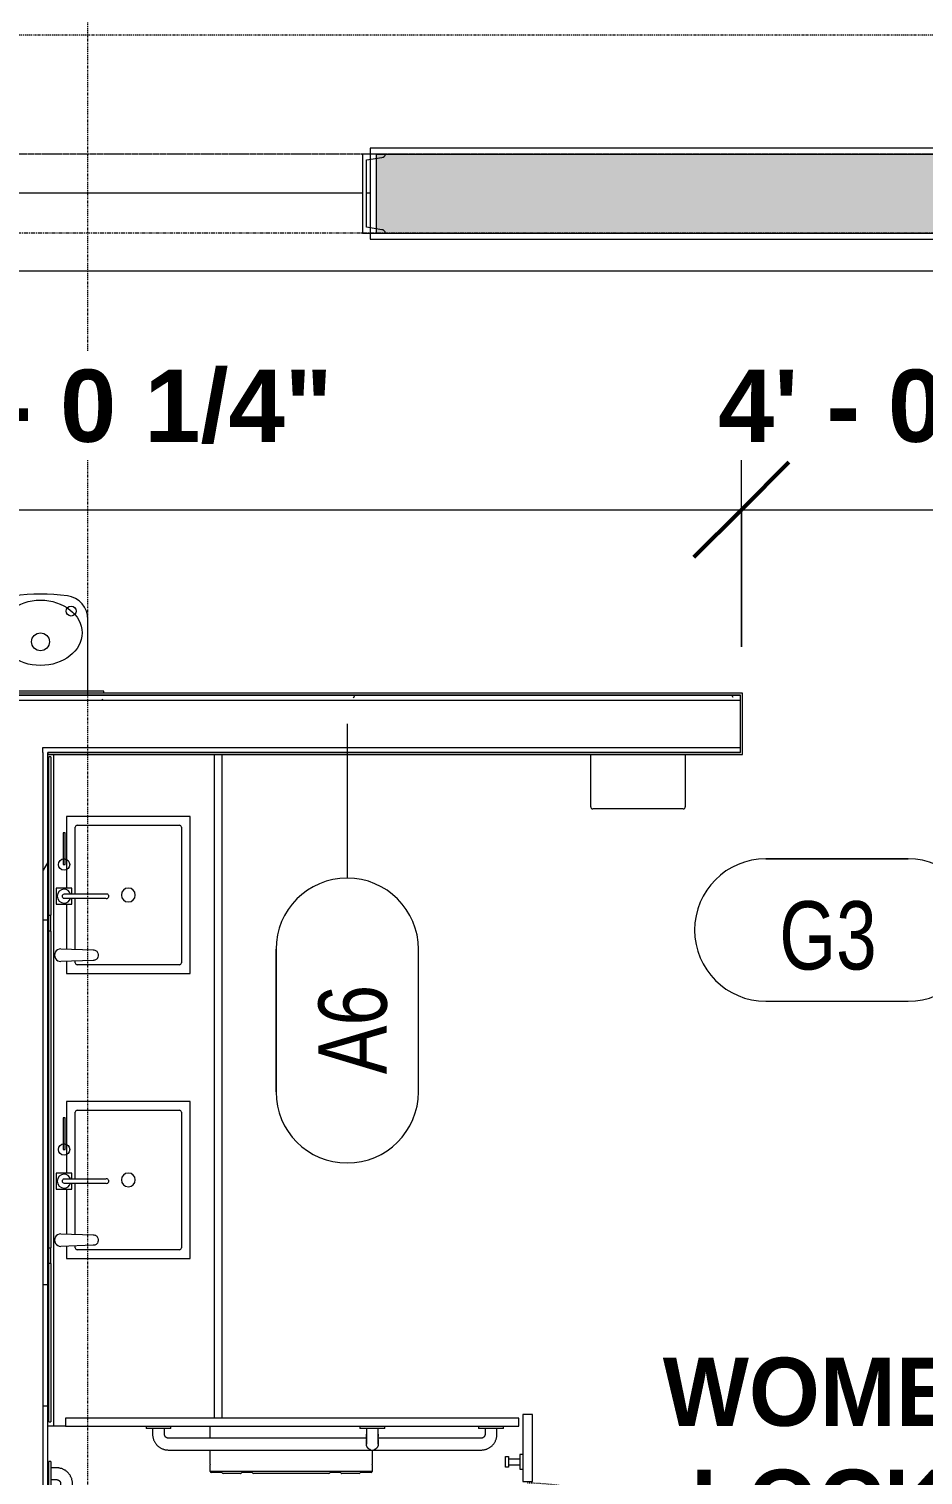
# Model space of a CAD drawing. Header units: inches. Extents: x 23906 to 26716, y -23130 to -20467.
# Drawn here: x 25519.6 to 25632.6, y -22526.5 to -22343.7 of the extents above; entities that cross this region are included whole.
import ezdxf

# ---------------------------------------------------------------- set-up
doc = ezdxf.new("R2010")
doc.units = ezdxf.units.IN
doc.header["$MEASUREMENT"] = 0
for name, pattern in [('Dash', [0.25, 0.125, -0.125]), ('Dash Dot 3_16_', [0.3125, 0.1875, -0.0625, 0, -0.0625]), ('Dash_2_', [0.25, 0.125, -0.125]), ('Grid Line 1_2_', [0.875, 0.5, -0.125, 0.125, -0.125])]:
    doc.linetypes.add(name, pattern=pattern)
for name, color, linetype, lineweight in [('A-ANNO-DIMS', 211, 'Continuous', 9), ('A-ANNO-DIMS-96', 211, 'Continuous', 9), ('A-ANNO-SYMB', 150, 'Continuous', 9), ('A-AREA', 32, 'Continuous', 140), ('A-AREA-IDEN', 2, 'Continuous', 9), ('A-GENM', 13, 'Continuous', 20), ('A-WALL', 113, 'Continuous', 20), ('A-WALL-IDEN', 211, 'Continuous', 9), ('A-WALL-PATT', 111, 'Continuous', 50), ('G-ANNO-SYMB', 111, 'Continuous', 9), ('I-WALL', 2, 'Continuous', 20), ('P-SANR-FIXT', 6, 'Continuous', 20), ('Q-CASE', 31, 'Continuous', 20), ('Q-SPCQ', 91, 'Continuous', 20), ('Q-SPCQ-HDLN', 91, 'Dash_2_', 9), ('S-COLS', 52, 'Continuous', 20), ('S-GRID', 1, 'Continuous', 9)]:
    doc.layers.add(name, color=color, linetype=linetype, lineweight=lineweight)
doc.styles.add('Arial_B', font='arialbd.ttf', dxfattribs={"height": 9.132806})
doc.styles.add('Century Gothic_1', font='GOTHIC.TTF', dxfattribs={"width": 0.8, "height": 8.622671})
doc.styles.add('Century Gothic_B', font='GOTHICB.TTF', dxfattribs={"height": 8.616719})
doc.dimstyles.new('OD_Dimension_3', dxfattribs={"dimscale": 12, "dimtxt": 9, "dimasz": 1, "dimexe": 0.75, "dimexo": 0.5, "dimgap": 0.5, "dimtad": 1, "dimdec": 3, "dimrnd": 0.125, "dimzin": 1, "dimdsep": 46, "dimlunit": 4, "dimtxsty": 'Arial_B', "dimblk1": 'OBLIQUE', "dimblk2": 'OBLIQUE', "dimsah": 1, "dimcen": 0.09, "dimdle": 0.75, "dimazin": 0, "dimtfac": 1, "dimtdec": 4, "dimtix": 1, "dimtmove": 0, "dimatfit": 3, "dimfxl": 1, "dimtvp": 1, "dimtfill": 1, "dimfrac": 2, "dimtolj": 1, "dimtzin": 0, "dimlwd": 13, "dimlwe": 13, "dimarcsym": 2})
pattern_1 = [(0, (0, 0), (30.72, 7.68), [1.267, -21.773, 1.267, -21.773, -122.88]), (0, (0, 0), (30.72, 7.68), [-46.08, 1.267, -44.813, 1.267, -21.773, -53.76]), (0, (0, 0), (30.72, 7.68), [-115.2, 1.267, -14.093, 1.267, -37.133]), (120, (11.52, 3.84), (-22.0110751, 22.7643004), [1.267, -21.773, 1.267, -21.773, -122.88]), (120, (11.52, 3.84), (-22.0110751, 22.7643004), [-46.08, 1.267, -44.813, 1.267, -21.773, -53.76]), (120, (11.52, 3.84), (-22.0110751, 22.7643004), [-115.2, 1.267, -14.093, 1.267, -37.133]), (240, (15.36, 19.2), (-8.7089249, -30.4443004), [1.267, -21.773, 1.267, -21.773, -122.88]), (240, (15.36, 19.2), (-8.7089249, -30.4443004), [-46.08, 1.267, -44.813, 1.267, -21.773, -53.76]), (240, (15.36, 19.2), (-8.7089249, -30.4443004), [-115.2, 1.267, -14.093, 1.267, -37.133])]

# ---------------------------------------------------------------- blocks, each defined once
blk = doc.blocks.new('Partition-Floor_Braced-Bradley_Corp-St_Stl-ADA-N_Stalls - ADA _optional_ _ n Standard Stalls-320692-Enlarged First Floor Plan _East_')
at = {"layer": 'Q-SPCQ', "color": 43, "lineweight": 13}
for p, q in [((68.5, -0.88), (67.5, -0.88)), ((67.5, -0.88), (67.5, -58.13)), ((68.5, -58.13), (68.5, -0.88)), ((105.5, -0.88), (104.5, -0.88)), ((104.5, -0.88), (104.5, -58.13)), ((105.5, -58.13), (105.5, -0.88)), ((142.5, -0.88), (141.5, -0.88)), ((141.5, -0.88), (141.5, -58.13)), ((142.5, -58.13), (142.5, -0.88)), ((179.5, -0.88), (178.5, -0.88)), ((178.5, -0.88), (178.5, -58.13)), ((179.5, -58.13), (179.5, -0.88)), ((67.5, -58.13), (68.5, -58.13)), ((104.5, -58.13), (105.5, -58.13)), ((141.5, -58.13), (142.5, -58.13)), ((178.5, -58.13), (179.5, -58.13)), ((11.5, -58.63), (8.5, -58.63)), ((8.5, -58.63), (8.5, -59.88)), ((8.5, -59.88), (11.5, -59.88)), ((11.5, -59.88), (11.5, -58.63)), ((12.69, -59.25), (11.69, -59.25)), ((11.69, -59.25), (11.69, -94.87)), ((12.69, -94.87), (12.69, -59.25)), ((71.5, -58.63), (47.5, -58.63)), ((47.5, -58.63), (47.5, -59.88)), ((47.5, -59.88), (71.5, -59.88)), ((71.5, -59.88), (71.5, -58.63)), ((72.69, -59.25), (71.69, -59.25)), ((71.69, -59.25), (71.69, -84.87)), ((72.69, -84.87), (72.69, -59.25)), ((97.5, -58.63), (97.5, -59.88)), ((108.5, -58.63), (97.5, -58.63)), ((97.5, -59.88), (108.5, -59.88)), ((108.5, -59.88), (108.5, -58.63)), ((109.69, -59.25), (108.69, -59.25)), ((108.69, -59.25), (108.69, -84.87)), ((109.69, -84.87), (109.69, -59.25)), ((134.5, -58.63), (134.5, -59.88)), ((145.5, -58.63), (134.5, -58.63)), ((134.5, -59.88), (145.5, -59.88)), ((145.5, -59.88), (145.5, -58.63)), ((146.69, -59.25), (145.69, -59.25)), ((145.69, -59.25), (145.69, -84.87)), ((146.69, -84.87), (146.69, -59.25)), ((180, -58.63), (171.5, -58.63)), ((171.5, -58.63), (171.5, -59.88)), ((171.5, -59.88), (180, -59.88)), ((180, -59.88), (180, -58.63)), ((71.69, -84.87), (72.69, -84.87)), ((108.69, -84.87), (109.69, -84.87)), ((145.69, -84.87), (146.69, -84.87)), ((11.69, -94.87), (12.69, -94.87))]:
    blk.add_line(p, q, dxfattribs=at)
at = {"layer": 'Q-SPCQ-HDLN', "color": 43, "linetype": 'Dash', "lineweight": 13}
for centre, radius, start in [((11.69, -59.25), 35.62, 271.7908), ((71.69, -59.25), 25.62, 272.2042), ((108.69, -59.25), 25.62, 272.2042), ((145.69, -59.25), 25.62, 272.2042)]:
    blk.add_arc(centre, radius, start, 360, dxfattribs=at)
blk = doc.blocks.new('817_Grab_Bars - 8170-001420-V23-Enlarged First Floor Plan _East_')
at = {"layer": 'Q-SPCQ', "color": 43, "lineweight": 13}
for p, q in [((25495.52, -22627.3), (25456.02, -22627.3)), ((25453.2, -22630.02), (25453.2, -22630.3)), ((25453.2, -22630.02), (25454.77, -22630.02)), ((25454.02, -22629.3), (25454.02, -22630.02)), ((25454.77, -22630.02), (25456.33, -22630.02)), ((25455.52, -22630.02), (25455.52, -22629.3)), ((25456.02, -22628.8), (25469.02, -22628.8)), ((25456.33, -22630.3), (25456.33, -22630.02)), ((25470.51, -22628.8), (25495.52, -22628.8)), ((25495.2, -22630.02), (25495.2, -22630.3)), ((25495.2, -22630.02), (25496.77, -22630.02)), ((25496.02, -22629.3), (25496.02, -22630.02)), ((25496.77, -22630.02), (25498.33, -22630.02)), ((25497.52, -22630.02), (25497.52, -22629.3)), ((25498.33, -22630.3), (25498.33, -22630.02))]:
    blk.add_line(p, q, dxfattribs=at)
at = {"layer": 'Q-SPCQ', "color": 43, "lineweight": 13, "flags": 128}
for points in [[(25456.02, -22627.3), (25455.94, -22627.3), (25455.86, -22627.31), (25455.78, -22627.32), (25455.7, -22627.33), (25455.62, -22627.34), (25455.54, -22627.36), (25455.46, -22627.38), (25455.39, -22627.4), (25455.31, -22627.43), (25455.24, -22627.46), (25455.16, -22627.49), (25455.09, -22627.53), (25455.02, -22627.57), (25454.95, -22627.61), (25454.89, -22627.65), (25454.82, -22627.7), (25454.76, -22627.75), (25454.7, -22627.8), (25454.64, -22627.85), (25454.58, -22627.91), (25454.53, -22627.97), (25454.47, -22628.03), (25454.42, -22628.09), (25454.38, -22628.16), (25454.33, -22628.22), (25454.29, -22628.29), (25454.25, -22628.36), (25454.22, -22628.43), (25454.18, -22628.5), (25454.15, -22628.58), (25454.12, -22628.65), (25454.1, -22628.73), (25454.08, -22628.81), (25454.06, -22628.88), (25454.04, -22628.96), (25454.03, -22629.04), (25454.02, -22629.12), (25454.02, -22629.2), (25454.02, -22629.28), (25454.02, -22629.3)], [(25497.52, -22629.3), (25497.51, -22629.22), (25497.51, -22629.14), (25497.5, -22629.06), (25497.49, -22628.98), (25497.48, -22628.91), (25497.46, -22628.83), (25497.44, -22628.75), (25497.41, -22628.67), (25497.39, -22628.6), (25497.36, -22628.52), (25497.32, -22628.45), (25497.29, -22628.38), (25497.25, -22628.31), (25497.21, -22628.24), (25497.17, -22628.17), (25497.12, -22628.11), (25497.07, -22628.05), (25497.02, -22627.98), (25496.96, -22627.92), (25496.91, -22627.87), (25496.85, -22627.81), (25496.79, -22627.76), (25496.73, -22627.71), (25496.66, -22627.66), (25496.6, -22627.62), (25496.53, -22627.58), (25496.46, -22627.54), (25496.39, -22627.5), (25496.31, -22627.47), (25496.24, -22627.44), (25496.16, -22627.41), (25496.09, -22627.39), (25496.01, -22627.37), (25495.93, -22627.35), (25495.86, -22627.33), (25495.78, -22627.32), (25495.7, -22627.31), (25495.62, -22627.31), (25495.54, -22627.3), (25495.52, -22627.3)], [(25455.52, -22629.3), (25455.52, -22629.28), (25455.52, -22629.26), (25455.52, -22629.24), (25455.52, -22629.22), (25455.53, -22629.2), (25455.53, -22629.18), (25455.53, -22629.16), (25455.54, -22629.15), (25455.55, -22629.13), (25455.55, -22629.11), (25455.56, -22629.09), (25455.57, -22629.07), (25455.58, -22629.05), (25455.59, -22629.04), (25455.6, -22629.02), (25455.61, -22629), (25455.63, -22628.99), (25455.64, -22628.97), (25455.65, -22628.96), (25455.67, -22628.94), (25455.68, -22628.93), (25455.7, -22628.92), (25455.71, -22628.91), (25455.73, -22628.89), (25455.75, -22628.88), (25455.76, -22628.87), (25455.78, -22628.86), (25455.8, -22628.85), (25455.82, -22628.84), (25455.83, -22628.84), (25455.85, -22628.83), (25455.87, -22628.82), (25455.89, -22628.82), (25455.91, -22628.81), (25455.93, -22628.81), (25455.95, -22628.81), (25455.97, -22628.8), (25455.99, -22628.8), (25456.01, -22628.8), (25456.02, -22628.8)], [(25495.52, -22628.8), (25495.54, -22628.8), (25495.56, -22628.8), (25495.58, -22628.81), (25495.59, -22628.81), (25495.61, -22628.81), (25495.63, -22628.82), (25495.65, -22628.82), (25495.67, -22628.83), (25495.69, -22628.83), (25495.71, -22628.84), (25495.73, -22628.85), (25495.75, -22628.86), (25495.76, -22628.87), (25495.78, -22628.88), (25495.8, -22628.89), (25495.81, -22628.9), (25495.83, -22628.91), (25495.84, -22628.93), (25495.86, -22628.94), (25495.87, -22628.95), (25495.89, -22628.97), (25495.9, -22628.98), (25495.91, -22629), (25495.92, -22629.02), (25495.94, -22629.03), (25495.95, -22629.05), (25495.96, -22629.07), (25495.97, -22629.08), (25495.97, -22629.1), (25495.98, -22629.12), (25495.99, -22629.14), (25495.99, -22629.16), (25496, -22629.18), (25496, -22629.2), (25496.01, -22629.22), (25496.01, -22629.24), (25496.01, -22629.26), (25496.01, -22629.28), (25496.02, -22629.3), (25496.02, -22629.3)]]:
    blk.add_lwpolyline(points, dxfattribs=at)
blk = doc.blocks.new('Dispenser-Toilet_Tissue-Frost_Products_LTD_-Jumbo-169 - Steel-Brushed-Stainless_Steel-V33-Enlarged First Floor Plan _East_')
at = {"layer": 'Q-SPCQ', "color": 43, "lineweight": 13}
for p, q in [((25542.52, -22521.8), (25542.52, -22520.3)), ((25542.52, -22525.14), (25542.52, -22523.3)), ((25563.01, -22523.3), (25563.01, -22525.14)), ((25542.52, -22526), (25542.52, -22525.23)), ((25542.52, -22525.23), (25542.58, -22525.23)), ((25563.01, -22526), (25542.52, -22526)), ((25542.58, -22525.23), (25542.58, -22525.2)), ((25562.96, -22525.2), (25562.96, -22525.23)), ((25562.96, -22525.23), (25563.01, -22525.23)), ((25563.01, -22525.23), (25563.01, -22526)), ((25544.03, -22526.16), (25542.68, -22526.16)), ((25546.36, -22526.26), (25544.19, -22526.26)), ((25547.83, -22526.16), (25546.52, -22526.16)), ((25557.52, -22526.26), (25548.01, -22526.26)), ((25559.01, -22526.16), (25557.7, -22526.16)), ((25561.34, -22526.26), (25559.17, -22526.26)), ((25562.86, -22526.16), (25561.5, -22526.16))]:
    blk.add_line(p, q, dxfattribs=at)
for centre, radius, start, end in [((25542.58, -22525.14), 0.06, 180, 270), ((25542.68, -22526), 0.16, 180, 270), ((25562.85, -22526), 0.16, 270.9981, 0), ((25562.95, -22525.14), 0.0601, 272.6815, 0), ((25544.19, -22526.08), 0.18, 206.3878, 270), ((25546.36, -22526.08), 0.18, 270, 333.6122), ((25546.35, -22526.11), 0.151, 272.679, 306.5225), ((25546.34, -22526.11), 0.151, 283.5041, 306.5225), ((25548.01, -22526.04), 0.22, 213.0557, 270), ((25557.52, -22526.04), 0.22, 270, 326.9443), ((25559.17, -22526.08), 0.18, 206.3878, 270), ((25559.18, -22526.11), 0.151, 233.4775, 267.321), ((25559.19, -22526.11), 0.151, 233.4775, 256.4959), ((25561.34, -22526.08), 0.18, 270, 333.6122)]:
    blk.add_arc(centre, radius, start, end, dxfattribs=at)
blk = doc.blocks.new('Drinking_Fountain-Haws_Corporation-Wall_Mounted_1119 - 1119-355850-Enlarged First Floor Plan _East_')
at = {"layer": 'P-SANR-FIXT', "color": 43, "lineweight": 13}
for p, q in [((13.07, 20.75), (13.07, 5.95)), ((25.07, 5.95), (25.07, 20.75)), ((29.07, 15), (29.07, 5.95)), ((41.07, 5.95), (41.07, 15)), ((43.07, 5.95), (11.07, 5.95)), ((11.07, 5.95), (11.07, 5.7)), ((43.07, 5.7), (43.07, 5.95))]:
    blk.add_line(p, q, dxfattribs=at)
for centre, radius in [((22.94, 21.8), 0.625), ((19.07, 17.94), 1.13), ((38.94, 16.07), 0.625), ((35.07, 12.19), 1.13)]:
    blk.add_circle(centre, radius, dxfattribs=at)
for centre, radius, start, end in [((19.07, -1.8), 25.75, 82.4224, 97.5776), ((16.07, 20.75), 3, 97.5776, 180), ((22.07, 20.75), 3, 360, 82.4224), ((32.07, 15), 3, 97.5776, 180), ((35.07, -7.55), 25.75, 82.4224, 97.5776), ((38.07, 15), 3, 360, 82.4224)]:
    blk.add_arc(centre, radius, start, end, dxfattribs=at)
for centre, ratio in [((19.07, 19.07), 0.786373), ((35.07, 13.32), 0.786365)]:
    blk.add_ellipse(centre, major_axis=(-5.25, 0), ratio=ratio, dxfattribs=at)
blk = doc.blocks.new('817_Grab_Bars - 8170-001240-V36-Enlarged First Floor Plan _East_')
at = {"layer": 'Q-SPCQ', "color": 43, "lineweight": 13}
for p, q in [((25522.42, -22561.74), (25522.14, -22561.74)), ((25522.14, -22563.3), (25522.14, -22561.74)), ((25522.42, -22561.74), (25522.42, -22563.3)), ((25523.14, -22562.55), (25522.42, -22562.55)), ((25522.14, -22564.87), (25522.14, -22563.3)), ((25522.42, -22563.3), (25522.42, -22564.87)), ((25522.42, -22564.05), (25523.14, -22564.05)), ((25522.14, -22564.87), (25522.42, -22564.87)), ((25523.64, -22564.55), (25523.64, -22586.05)), ((25525.14, -22586.05), (25525.14, -22564.55)), ((25522.42, -22585.74), (25522.14, -22585.74)), ((25522.14, -22587.3), (25522.14, -22585.74)), ((25522.42, -22585.74), (25522.42, -22587.3)), ((25522.14, -22588.87), (25522.14, -22587.3)), ((25523.14, -22586.55), (25522.42, -22586.55)), ((25522.42, -22587.3), (25522.42, -22588.87)), ((25522.42, -22588.05), (25523.14, -22588.05)), ((25522.14, -22588.87), (25522.42, -22588.87))]:
    blk.add_line(p, q, dxfattribs=at)
at = {"layer": 'Q-SPCQ', "color": 43, "lineweight": 13, "flags": 128}
for points in [[(25525.14, -22564.55), (25525.14, -22564.47), (25525.13, -22564.39), (25525.13, -22564.31), (25525.11, -22564.23), (25525.1, -22564.16), (25525.08, -22564.08), (25525.06, -22564), (25525.04, -22563.92), (25525.01, -22563.85), (25524.98, -22563.77), (25524.95, -22563.7), (25524.91, -22563.63), (25524.88, -22563.56), (25524.83, -22563.49), (25524.79, -22563.42), (25524.74, -22563.36), (25524.7, -22563.3), (25524.64, -22563.23), (25524.59, -22563.17), (25524.53, -22563.12), (25524.48, -22563.06), (25524.41, -22563.01), (25524.35, -22562.96), (25524.29, -22562.91), (25524.22, -22562.87), (25524.15, -22562.83), (25524.08, -22562.79), (25524.01, -22562.75), (25523.94, -22562.72), (25523.86, -22562.69), (25523.79, -22562.66), (25523.71, -22562.64), (25523.64, -22562.62), (25523.56, -22562.6), (25523.48, -22562.58), (25523.4, -22562.57), (25523.32, -22562.56), (25523.24, -22562.56), (25523.16, -22562.55), (25523.14, -22562.55)], [(25523.14, -22564.05), (25523.16, -22564.05), (25523.18, -22564.05), (25523.2, -22564.06), (25523.22, -22564.06), (25523.24, -22564.06), (25523.26, -22564.07), (25523.28, -22564.07), (25523.3, -22564.08), (25523.32, -22564.08), (25523.33, -22564.09), (25523.35, -22564.1), (25523.37, -22564.11), (25523.39, -22564.12), (25523.41, -22564.13), (25523.42, -22564.14), (25523.44, -22564.15), (25523.45, -22564.16), (25523.47, -22564.18), (25523.48, -22564.19), (25523.5, -22564.2), (25523.51, -22564.22), (25523.53, -22564.23), (25523.54, -22564.25), (25523.55, -22564.27), (25523.56, -22564.28), (25523.57, -22564.3), (25523.58, -22564.32), (25523.59, -22564.33), (25523.6, -22564.35), (25523.61, -22564.37), (25523.61, -22564.39), (25523.62, -22564.41), (25523.62, -22564.43), (25523.63, -22564.45), (25523.63, -22564.47), (25523.64, -22564.49), (25523.64, -22564.51), (25523.64, -22564.53), (25523.64, -22564.55), (25523.64, -22564.55)], [(25523.14, -22588.05), (25523.22, -22588.05), (25523.3, -22588.05), (25523.38, -22588.04), (25523.46, -22588.03), (25523.54, -22588.01), (25523.62, -22588), (25523.69, -22587.97), (25523.77, -22587.95), (25523.84, -22587.92), (25523.92, -22587.89), (25523.99, -22587.86), (25524.06, -22587.83), (25524.13, -22587.79), (25524.2, -22587.75), (25524.27, -22587.7), (25524.33, -22587.66), (25524.4, -22587.61), (25524.46, -22587.56), (25524.52, -22587.5), (25524.57, -22587.45), (25524.63, -22587.39), (25524.68, -22587.33), (25524.73, -22587.26), (25524.78, -22587.2), (25524.82, -22587.13), (25524.87, -22587.07), (25524.9, -22587), (25524.94, -22586.92), (25524.97, -22586.85), (25525, -22586.78), (25525.03, -22586.7), (25525.06, -22586.63), (25525.08, -22586.55), (25525.1, -22586.47), (25525.11, -22586.39), (25525.12, -22586.31), (25525.13, -22586.23), (25525.14, -22586.15), (25525.14, -22586.07), (25525.14, -22586.05)], [(25523.64, -22586.05), (25523.64, -22586.07), (25523.64, -22586.09), (25523.64, -22586.11), (25523.63, -22586.13), (25523.63, -22586.15), (25523.63, -22586.17), (25523.62, -22586.19), (25523.61, -22586.21), (25523.61, -22586.23), (25523.6, -22586.25), (25523.59, -22586.27), (25523.58, -22586.28), (25523.57, -22586.3), (25523.56, -22586.32), (25523.55, -22586.34), (25523.54, -22586.35), (25523.53, -22586.37), (25523.52, -22586.38), (25523.5, -22586.4), (25523.49, -22586.41), (25523.47, -22586.43), (25523.46, -22586.44), (25523.44, -22586.45), (25523.43, -22586.46), (25523.41, -22586.47), (25523.39, -22586.48), (25523.38, -22586.49), (25523.36, -22586.5), (25523.34, -22586.51), (25523.32, -22586.52), (25523.3, -22586.53), (25523.28, -22586.53), (25523.26, -22586.54), (25523.24, -22586.54), (25523.23, -22586.55), (25523.21, -22586.55), (25523.19, -22586.55), (25523.17, -22586.55), (25523.15, -22586.55), (25523.14, -22586.55)]]:
    blk.add_lwpolyline(points, dxfattribs=at)
blk = doc.blocks.new('817_Grab_Bars - 8170-001180-V37-Enlarged First Floor Plan _East_')
at = {"layer": 'Q-SPCQ', "color": 43, "lineweight": 13}
for p, q in [((25468.2, -22631.3), (25468.2, -22631.58)), ((25471.33, -22631.58), (25468.2, -22631.58)), ((25469.02, -22631.58), (25469.02, -22632.3)), ((25470.52, -22632.3), (25470.52, -22631.58)), ((25471.33, -22631.58), (25471.33, -22631.3))]:
    blk.add_line(p, q, dxfattribs=at)
at = {"layer": 'Q-SPCQ', "color": 43, "lineweight": 13, "flags": 128}
for points in [[(25469.02, -22632.3), (25469.02, -22632.35), (25469.02, -22632.4), (25469.02, -22632.45), (25469.02, -22632.5), (25469.02, -22632.55), (25469.02, -22632.6), (25469.02, -22632.65), (25469.02, -22632.7), (25469.02, -22632.74), (25469.02, -22632.79), (25469.02, -22632.84), (25469.02, -22632.88), (25469.02, -22632.92), (25469.02, -22632.97), (25469.02, -22633.01), (25469.02, -22633.05), (25469.02, -22633.09), (25469.02, -22633.13), (25469.02, -22633.16), (25469.02, -22633.2), (25469.02, -22633.23), (25469.02, -22633.27), (25469.02, -22633.3), (25469.02, -22633.33), (25469.02, -22633.35), (25469.02, -22633.38), (25469.02, -22633.41), (25469.02, -22633.43), (25469.02, -22633.45), (25469.02, -22633.47), (25469.02, -22633.49), (25469.02, -22633.5), (25469.02, -22633.51), (25469.02, -22633.53), (25469.02, -22633.53), (25469.02, -22633.54), (25469.02, -22633.55), (25469.02, -22633.55), (25469.02, -22633.55)], [(25469.02, -22632.89), (25469.02, -22632.85), (25469.02, -22632.8), (25469.02, -22632.76), (25469.02, -22632.71), (25469.02, -22632.66), (25469.02, -22632.61), (25469.02, -22632.56), (25469.02, -22632.52), (25469.02, -22632.47), (25469.02, -22632.42), (25469.02, -22632.37), (25469.02, -22632.32)], [(25469.02, -22633.55), (25469.02, -22633.55), (25469.02, -22633.55), (25469.02, -22633.54), (25469.02, -22633.54), (25469.02, -22633.53), (25469.02, -22633.52), (25469.02, -22633.5), (25469.02, -22633.49), (25469.02, -22633.47), (25469.02, -22633.45), (25469.02, -22633.43), (25469.02, -22633.41), (25469.02, -22633.39), (25469.02, -22633.36), (25469.02, -22633.33), (25469.02, -22633.31), (25469.02, -22633.27), (25469.02, -22633.24), (25469.02, -22633.21), (25469.02, -22633.17), (25469.02, -22633.14), (25469.02, -22633.1), (25469.02, -22633.06), (25469.02, -22633.02), (25469.02, -22632.98)], [(25469.53, -22634.26), (25469.5, -22634.25), (25469.47, -22634.24), (25469.45, -22634.23), (25469.42, -22634.22), (25469.39, -22634.2), (25469.37, -22634.19), (25469.34, -22634.17), (25469.32, -22634.15), (25469.29, -22634.14), (25469.27, -22634.12), (25469.25, -22634.1), (25469.23, -22634.08), (25469.21, -22634.05), (25469.19, -22634.03), (25469.17, -22634.01), (25469.15, -22633.98), (25469.13, -22633.96), (25469.12, -22633.93), (25469.1, -22633.91), (25469.09, -22633.88), (25469.08, -22633.85), (25469.07, -22633.82), (25469.06, -22633.8), (25469.05, -22633.77), (25469.04, -22633.74), (25469.03, -22633.71), (25469.03, -22633.68), (25469.02, -22633.65), (25469.02, -22633.62), (25469.02, -22633.59), (25469.02, -22633.56), (25469.02, -22633.55)], [(25470.52, -22633.55), (25470.51, -22633.58), (25470.51, -22633.61), (25470.51, -22633.64), (25470.51, -22633.67), (25470.5, -22633.7), (25470.49, -22633.73), (25470.49, -22633.76), (25470.48, -22633.79), (25470.47, -22633.82), (25470.46, -22633.84), (25470.44, -22633.87), (25470.43, -22633.9), (25470.42, -22633.93), (25470.4, -22633.95), (25470.38, -22633.98), (25470.37, -22634), (25470.35, -22634.02), (25470.33, -22634.05), (25470.31, -22634.07), (25470.29, -22634.09), (25470.27, -22634.11), (25470.24, -22634.13), (25470.22, -22634.15), (25470.2, -22634.17), (25470.17, -22634.18), (25470.14, -22634.2), (25470.12, -22634.21), (25470.09, -22634.23), (25470.06, -22634.24), (25470.04, -22634.25), (25470.01, -22634.26), (25469.98, -22634.27), (25469.95, -22634.28)], [(25470.52, -22633.55), (25470.52, -22633.55), (25470.52, -22633.55), (25470.52, -22633.54), (25470.52, -22633.54), (25470.52, -22633.53), (25470.52, -22633.52), (25470.52, -22633.5), (25470.52, -22633.49), (25470.52, -22633.47), (25470.52, -22633.45), (25470.52, -22633.43), (25470.52, -22633.41), (25470.52, -22633.39), (25470.52, -22633.36), (25470.52, -22633.33), (25470.52, -22633.31), (25470.52, -22633.27), (25470.52, -22633.24), (25470.52, -22633.21), (25470.52, -22633.17), (25470.52, -22633.14), (25470.52, -22633.1), (25470.52, -22633.06), (25470.52, -22633.02), (25470.52, -22632.98), (25470.52, -22632.94), (25470.52, -22632.89), (25470.52, -22632.85), (25470.52, -22632.8), (25470.52, -22632.76), (25470.52, -22632.71), (25470.52, -22632.66), (25470.52, -22632.61), (25470.52, -22632.56), (25470.52, -22632.52), (25470.52, -22632.47), (25470.52, -22632.42), (25470.52, -22632.37), (25470.52, -22632.32), (25470.52, -22632.3)], [(25470.52, -22632.3), (25470.52, -22632.35), (25470.52, -22632.4), (25470.52, -22632.45), (25470.52, -22632.5), (25470.52, -22632.55), (25470.52, -22632.6)], [(25470.52, -22632.97), (25470.52, -22633.01), (25470.52, -22633.05), (25470.52, -22633.09), (25470.52, -22633.13), (25470.52, -22633.16), (25470.52, -22633.2), (25470.52, -22633.23), (25470.52, -22633.27), (25470.52, -22633.3), (25470.52, -22633.33), (25470.52, -22633.35), (25470.52, -22633.38), (25470.52, -22633.41), (25470.52, -22633.43), (25470.52, -22633.45), (25470.52, -22633.47), (25470.52, -22633.49), (25470.52, -22633.5), (25470.52, -22633.51), (25470.52, -22633.53), (25470.52, -22633.53), (25470.52, -22633.54), (25470.52, -22633.55), (25470.52, -22633.55), (25470.52, -22633.55)]]:
    blk.add_lwpolyline(points, dxfattribs=at)
blk = doc.blocks.new('Robe_hook_5552 - Coat_hook_5552-V40-Enlarged First Floor Plan _East_')
at = {"layer": 'A-GENM', "color": 43, "lineweight": 13}
for p, q in [((-0.94, 0), (-0.94, -0.35)), ((-0.94, -0.35), (0.94, -0.35)), ((-0.69, -2.16), (-0.69, -1.81)), ((-0.69, -1.81), (0.69, -1.81)), ((-0.37, -1.81), (-0.37, -0.35)), ((0.38, -1.81), (0.38, -0.35)), ((0.69, -1.81), (0.69, -2.16)), ((0.94, -0.35), (0.94, 0)), ((0.69, -2.16), (-0.69, -2.16))]:
    blk.add_line(p, q, dxfattribs=at)
blk = doc.blocks.new('Bradley-Washroom_Accessories-Mirrors-747_Standard - 84_ x 36_ _ BradEX-219120-Enlarged First Floor Plan _East_')
at = {"layer": 'Q-SPCQ', "color": 43, "lineweight": 13}
for p, q in [((25522.14, -22455.74), (25522.14, -22435.74)), ((25522.39, -22435.74), (25522.14, -22435.74)), ((25522.39, -22435.74), (25522.39, -22455.74)), ((25522.14, -22455.74), (25522.42, -22455.74)), ((25522.14, -22457.74), (25522.14, -22455.74)), ((25522.42, -22457.74), (25522.42, -22455.74)), ((25522.42, -22457.74), (25522.14, -22457.74)), ((25522.14, -22497.74), (25522.14, -22457.74)), ((25522.39, -22457.74), (25522.39, -22497.74)), ((25522.14, -22497.74), (25522.42, -22497.74)), ((25522.14, -22499.74), (25522.14, -22497.74)), ((25522.42, -22499.74), (25522.42, -22497.74)), ((25522.42, -22499.74), (25522.14, -22499.74)), ((25522.14, -22519.74), (25522.14, -22499.74)), ((25522.39, -22499.74), (25522.39, -22519.74)), ((25522.14, -22519.74), (25522.39, -22519.74))]:
    blk.add_line(p, q, dxfattribs=at)
blk = doc.blocks.new('Counter Top - 24_ Depth-194481-Enlarged First Floor Plan _East_')
at = {"layer": 'Q-CASE', "color": 43, "lineweight": 13}
for p, q in [((-47.01, 22), (36.86, 22)), ((37.86, 2.25), (37.86, 0)), ((37.86, 0.75), (-47.01, 0.75))]:
    blk.add_line(p, q, dxfattribs=at)
blk = doc.blocks.new('Soap_Dispenser-TOTO-TES1ADC-05 - Polished Chrome-194390-Enlarged First Floor Plan _East_')
at = {"layer": 'A-GENM', "color": 43, "lineweight": 13}
for p, q in [((-0.79, 0), (-0.66, 4.1)), ((0.66, 4.1), (0.79, 0.03))]:
    blk.add_line(p, q, dxfattribs=at)
blk.add_arc((0, 0), 0.791, 180.001, 1.8521, dxfattribs=at)
blk.add_open_spline([(-0.66, 4.1), (-0.66, 4.16), (-0.65, 4.29), (-0.56, 4.47), (-0.42, 4.61), (-0.21, 4.73), (0.08, 4.76), (0.35, 4.67), (0.51, 4.53), (0.6, 4.4), (0.65, 4.25), (0.66, 4.15), (0.66, 4.1)], degree=3, knots=[-1, -1, -1, -1, -0.903846, -0.807692, -0.711538, -0.615385, -0.461538, -0.307692, -0.230769, -0.153846, -0.076923, 0, 0, 0, 0], dxfattribs=at)
blk = doc.blocks.new('Faucet-Lavatory-Zurn-Z6920XL - Z6920-XL-ADM2-H4-162583-Enlarged First Floor Plan _East_')
at = {"layer": 'P-SANR-FIXT', "lineweight": 9}
for p, q in [((1, 1), (-1, 1)), ((-1, 1), (-1, -1)), ((-0.25, 0), (-0.25, -5.25)), ((0.25, -5.25), (0.25, 0)), ((1, -1), (1, 1)), ((8, 0.12), (4, 0.12)), ((4, 0.12), (4, -0.12)), ((8, -0.12), (8, 0.12)), ((-1, -1), (-0.25, -1)), ((0.25, -1), (1, -1)), ((4, -0.12), (8, -0.12))]:
    blk.add_line(p, q, dxfattribs=at)
blk.add_circle((4, 0), 0.719, dxfattribs=at)
for centre, radius, start, end in [((0, 0), 0.875, 0, 180), ((0, 0), 0.875, 180, 251.8173), ((0, 0), 0.25, 360, 180), ((0, 0), 0.875, 288.1827, 0), ((0, -5.37), 0.281, 152.734, 27.266)]:
    blk.add_arc(centre, radius, start, end, dxfattribs=at)
blk = doc.blocks.new('KNEE PROTECTOR6 - KNEE PROTECTOR-203797-Enlarged First Floor Plan _East_')
at = {"layer": 'Q-CASE', "color": 43, "lineweight": 13}
for p, q in [((-28132.66, -9330.82), (-28216.53, -9330.82)), ((-28132.66, -9331.82), (-28216.53, -9331.82))]:
    blk.add_line(p, q, dxfattribs=at)
blk = doc.blocks.new('Sink-Under_Counter-Kohler-2882 - White-194391-Enlarged First Floor Plan _East_')
at = {"layer": 'P-SANR-FIXT', "color": 43, "lineweight": 13}
for p, q in [((9.91, 7.81), (-9.91, 7.81)), ((-9.91, 7.81), (-9.91, -7.81)), ((9.91, -7.81), (9.91, 7.81)), ((-8.81, -6.46), (-8.81, 6.46)), ((-8.56, 6.71), (8.56, 6.71)), ((8.81, 6.46), (8.81, -6.46)), ((-0.1, -6.71), (-8.56, -6.71)), ((6.87, -6.71), (0.4, -6.71)), ((8.56, -6.71), (8.33, -6.71)), ((-9.91, -7.81), (-0.85, -7.81)), ((1.15, -7.81), (6.83, -7.81)), ((8.37, -7.81), (9.91, -7.81))]:
    blk.add_line(p, q, dxfattribs=at)
for centre, radius, start, end in [((-8.56, 6.46), 0.25, 90, 180), ((8.56, 6.46), 0.25, 0, 90), ((0, 0), 0.875, 0, 180), ((0, 0), 0.875, 180, 0), ((-8.56, -6.46), 0.25, 180, 270), ((8.56, -6.46), 0.25, 270, 0)]:
    blk.add_arc(centre, radius, start, end, dxfattribs=at)
blk = doc.blocks.new('Hand_Dryer-Excel_Dryer-XLERATOR_Unit - Not a Type - Load Type Catalog-357530-Enlarged First Floor Plan _East_')
at = {"layer": 'Q-SPCQ', "color": 43, "lineweight": 13}
for p, q in [((25590.61, -22442.03), (25590.61, -22435.43)), ((25602.55, -22435.43), (25602.55, -22442.03)), ((25602.3, -22442.3), (25590.86, -22442.3))]:
    blk.add_line(p, q, dxfattribs=at)
for centre, start, end in [((25590.86, -22442.05), 175.9748, 270), ((25602.3, -22442.05), 270, 4.0252)]:
    blk.add_arc(centre, 0.251, start, end, dxfattribs=at)
blk = doc.blocks.new('Locker Rooms and Restrooms_rvt-1-Enlarged First Floor Plan _East_')
at = {"layer": 'A-WALL-PATT', "lineweight": 9}
h = blk.add_hatch(dxfattribs=at)
h.set_pattern_fill('FP_8', color=8, style=0, pattern_type=2)
h.set_pattern_definition(pattern_1)
h.paths.add_polyline_path([(25555.1, -22428.55), (25609.52, -22428.55), (25609.52, -22427.93), (25441.52, -22427.93), (25441.52, -22428.55), (25521.4, -22428.55)], flags=0)
h = blk.add_hatch(dxfattribs=at)
h.set_pattern_fill('FP_8', color=8, style=0, pattern_type=2)
h.set_pattern_definition(pattern_1)
h.paths.add_polyline_path([(25521.39, -22435.18), (25609.52, -22435.18), (25609.52, -22434.55), (25521.39, -22434.55)], flags=0)
h.paths.add_polyline_path([(25487.7, -22435.18), (25509.39, -22435.18), (25509.39, -22434.55), (25441.52, -22434.55), (25441.52, -22435.18)], flags=0)
h.paths.add_polyline_path([(25512.89, -22435.18), (25517.89, -22435.18), (25517.89, -22434.55), (25512.89, -22434.55)], flags=0)
h = blk.add_hatch(dxfattribs=at)
h.set_pattern_fill('FP_8', color=8, style=0, pattern_type=2)
h.set_pattern_definition(pattern_1)
h.paths.add_polyline_path([(25522.02, -22691.3), (25522.02, -22435.18), (25521.39, -22435.18), (25521.4, -22691.3)], flags=0)
at = {"layer": 'A-WALL', "color": 7}
for p, q in [((25441.52, -22428.55), (25609.52, -22428.55)), ((25609.52, -22428.55), (25609.52, -22427.93)), ((25609.52, -22434.55), (25609.52, -22428.55)), ((25521.39, -22435.18), (25521.39, -22434.55)), ((25521.39, -22434.55), (25609.52, -22434.55)), ((25609.52, -22435.18), (25609.52, -22434.55)), ((25521.39, -22435.18), (25521.39, -22691.3))]:
    blk.add_line(p, q, dxfattribs=at)
at = {"layer": 'I-WALL', "color": 7}
for p, q in [((25609.77, -22427.68), (25441.52, -22427.68)), ((25609.52, -22427.93), (25441.52, -22427.93)), ((25441.52, -22427.93), (25609.52, -22427.93)), ((25609.77, -22427.93), (25609.77, -22427.68)), ((25609.77, -22435.43), (25609.77, -22427.93)), ((25522.02, -22691.3), (25522.02, -22435.18)), ((25522.02, -22435.18), (25609.52, -22435.18)), ((25609.52, -22435.18), (25522.02, -22435.18)), ((25522.02, -22435.18), (25522.02, -22435.43)), ((25522.02, -22435.43), (25609.52, -22435.43)), ((25609.52, -22435.43), (25609.77, -22435.43))]:
    blk.add_line(p, q, dxfattribs=at)
at = {"color": 43, "lineweight": 13}
for name, p in [('Drinking_Fountain-Haws_Corporation-Wall_Mounted_1119 - 1119-355850-Enlarged First Floor Plan _East_', (25486.03, -22433.37)), ('Bradley-Washroom_Accessories-Mirrors-747_Standard - 84_ x 36_ _ BradEX-219120-Enlarged First Floor Plan _East_', (0, 0)), ('Hand_Dryer-Excel_Dryer-XLERATOR_Unit - Not a Type - Load Type Catalog-357530-Enlarged First Floor Plan _East_', (0, 0)), ('Dispenser-Toilet_Tissue-Frost_Products_LTD_-Jumbo-169 - Steel-Brushed-Stainless_Steel-V33-Enlarged First Floor Plan _East_', (0, 0)), ('817_Grab_Bars - 8170-001180-V37-Enlarged First Floor Plan _East_', (93.25, 111)), ('817_Grab_Bars - 8170-001240-V36-Enlarged First Floor Plan _East_', (0, 37))]:
    blk.add_blockref(name, p, dxfattribs=at)
for name, p, rotation in [('Counter Top - 24_ Depth-194481-Enlarged First Floor Plan _East_', (25522.02, -22482.44), 270.0000000000002), ('KNEE PROTECTOR6 - KNEE PROTECTOR-203797-Enlarged First Floor Plan _East_', (16212.2, 5697.23), 89.9999999999974), ('Sink-Under_Counter-Kohler-2882 - White-194391-Enlarged First Floor Plan _East_', (25532.2, -22453.18), 270), ('Faucet-Lavatory-Zurn-Z6920XL - Z6920-XL-ADM2-H4-162583-Enlarged First Floor Plan _East_', (25524.08, -22453.33), 89.99999999999962), ('Soap_Dispenser-TOTO-TES1ADC-05 - Polished Chrome-194390-Enlarged First Floor Plan _East_', (25523.66, -22460.78), 270.0000000000303), ('Sink-Under_Counter-Kohler-2882 - White-194391-Enlarged First Floor Plan _East_', (25532.2, -22489.18), 270), ('Faucet-Lavatory-Zurn-Z6920XL - Z6920-XL-ADM2-H4-162583-Enlarged First Floor Plan _East_', (25524.08, -22489.33), 89.99999999999962), ('Soap_Dispenser-TOTO-TES1ADC-05 - Polished Chrome-194390-Enlarged First Floor Plan _East_', (25523.66, -22496.78), 270.0000000000405), ('Partition-Floor_Braced-Bradley_Corp-St_Stl-ADA-N_Stalls - ADA _optional_ _ n Standard Stalls-320692-Enlarged First Floor Plan _East_', (25523.39, -22698.8), 90.00000000000044), ('817_Grab_Bars - 8170-001420-V23-Enlarged First Floor Plan _East_', (51032.78, -45150.61), 180), ('Robe_hook_5552 - Coat_hook_5552-V40-Enlarged First Floor Plan _East_', (25582.02, -22524.8), 269.9999999999997)]:
    blk.add_blockref(name, p, dxfattribs=dict(at, rotation=rotation))
blk = doc.blocks.new('DIMBLOCK21-Enlarged First Floor Plan _East_')
at = {"layer": 'A-ANNO-DIMS-96', "lineweight": 13}
for p, q in [((25441.39, -22421.8), (25441.39, -22395.5)), ((25609.64, -22421.8), (25609.64, -22395.5)), ((25441.39, -22404.5), (25609.64, -22404.5)), ((25441.39, -22404.5), (25441.39, -22421.8)), ((25609.64, -22404.5), (25609.64, -22421.8))]:
    blk.add_line(p, q, dxfattribs=at)
at = {"layer": 'A-ANNO-DIMS-96', "lineweight": 50}
for p, q in [((25441.39, -22404.5), (25447.39, -22398.5)), ((25609.64, -22404.5), (25615.64, -22398.5)), ((25441.39, -22404.5), (25435.39, -22410.5)), ((25609.64, -22404.5), (25603.64, -22410.5))]:
    blk.add_line(p, q, dxfattribs=at)
at = {"layer": 'A-ANNO-DIMS-96', "color": 0, "lineweight": 13, "insert": (25495.02, -22386.79), "char_height": 9.1328, "width": 73.2, "attachment_point": 1, "line_spacing_factor": 0.938532, "style": 'Arial_B', "bg_fill": 3, "box_fill_scale": 1.25, "bg_fill_color": 0, "bg_fill_transparency": 0}
blk.add_mtext('14\' - 0 1/4"', dxfattribs=at)
blk = doc.blocks.new('_Oblique')
at = {"color": 0, "linetype": 'ByBlock', "lineweight": -2}
blk.add_line((-0.5, -0.5), (0.5, 0.5), dxfattribs=at)
blk = doc.blocks.new('DIMBLOCK22-Enlarged First Floor Plan _East_')
at = {"layer": 'A-ANNO-DIMS-96', "lineweight": 13}
for p, q in [((25609.64, -22421.8), (25609.64, -22395.5)), ((25657.89, -22402.01), (25657.89, -22413.5)), ((25657.89, -22404.5), (25657.89, -22402.01)), ((25609.64, -22404.5), (25657.89, -22404.5)), ((25609.64, -22404.5), (25609.64, -22421.8))]:
    blk.add_line(p, q, dxfattribs=at)
at = {"layer": 'A-ANNO-DIMS-96', "lineweight": 50}
for p, q in [((25609.64, -22404.5), (25615.64, -22398.5)), ((25657.89, -22404.5), (25663.89, -22398.5)), ((25609.64, -22404.5), (25603.64, -22410.5)), ((25657.89, -22404.5), (25651.89, -22410.5))]:
    blk.add_line(p, q, dxfattribs=at)
at = {"layer": 'A-ANNO-DIMS-96', "color": 0, "lineweight": 13, "insert": (25606.69, -22386.79), "char_height": 9.1328, "width": 64.9714, "attachment_point": 1, "line_spacing_factor": 0.938532, "style": 'Arial_B', "bg_fill": 3, "box_fill_scale": 1.25, "bg_fill_color": 0, "bg_fill_transparency": 0}
blk.add_mtext('4\' - 0 1/4"', dxfattribs=at)
blk = doc.blocks.new('Wall Tag - 1_4_-1369832-Enlarged First Floor Plan _East_')
at = {"layer": 'A-WALL-IDEN', "color": 153}
for p, q in [((-0.0822, 0.0968), (0.1053, 0.0968)), ((0.1053, 0.0968), (-0.0822, 0.0968)), ((-0.0822, -0.0907), (0.1053, -0.0907)), ((-0.0822, -0.0907), (0.1053, -0.0907))]:
    blk.add_line(p, q, dxfattribs=at)
for centre, start, end in [((-0.0822, 0.0031), 90, 270), ((-0.0822, 0.0031), 90, 270), ((0.1053, 0.0031), 270, 90), ((0.1053, 0.0031), 270, 90)]:
    blk.add_arc(centre, 0.0937, start, end, dxfattribs=at)

msp = doc.modelspace()

# ---------------------------------------------------------------- hatches: boundary and pattern name
at = {"layer": 'A-WALL-PATT', "lineweight": 9}
h = msp.add_hatch(dxfattribs=at)
h.set_pattern_fill('FP_9', color=8, style=0, pattern_type=2)
h.set_pattern_definition([(161.57, (0.48, 0.48), (-3.839953776, -1.544e-05), [0, -27.322, 3.034, 0]), (18.43, (-0.48, 0.48), (-3.839953776, 1.544e-05), [0, -27.322, 3.034, 0]), (108.43, (0.48, 0.48), (1.919622, -9.60052459), [9.106, -21.25]), (71.57, (-0.48, 0.48), (1.919622, 9.60052459), [9.106, -21.25])])
h.paths.add_polyline_path([(25738.7652, -22369.5528), (25738.7652, -22359.5528), (25563.5152, -22359.5528), (25563.5152, -22369.5528), (25689.899, -22369.5528)], flags=0)
h.paths.add_polyline_path([(25481.5152, -22369.5528), (25481.5152, -22359.5528), (25161.5152, -22359.5528), (25161.5152, -22369.5528), (25420.3, -22369.5528)], flags=0)
h.paths.add_polyline_path([(25118.0152, -22369.5528), (25118.0152, -22359.5528), (24920.2652, -22359.5528), (24920.2652, -22369.5528), (25015.9015, -22369.5528)], flags=0)
h.paths.add_polyline_path([(24842.1402, -22369.5528), (24842.1402, -22359.5528), (24630.7652, -22359.5528), (24630.7652, -22369.5528), (24813.7022, -22369.5528)], flags=0)
at = {"layer": 'S-COLS', "lineweight": 9}
h = msp.add_hatch(dxfattribs=at)
h.set_pattern_fill('FP_13', color=8, style=0, pattern_type=2)
h.set_pattern_definition([(45, (0, 0), (-9.503515, 9.503515), []), (45, (0, 14.4), (-9.503515, 9.503515), [])])
h.paths.add_polyline_path([(25564.6552, -22369.5528), (25564.5275, -22369.2445), (25564.2192, -22369.1168), (25562.2912, -22368.8114), (25562.2912, -22360.2942), (25564.2192, -22359.9888), (25564.5275, -22359.8611), (25564.6552, -22359.5528), (25561.7652, -22359.5528), (25561.7652, -22369.5528)], flags=0)

# ---------------------------------------------------------------- linework, layer by layer
at = {"layer": 'A-ANNO-SYMB', "linetype": 'Dash Dot 3_16_'}
for p, q in [((25527.0838, -22689.4142), (25527.0838, -22342.9494)), ((25739.4019, -22344.5445), (25514.4428, -22344.5445))]:
    msp.add_line(p, q, dxfattribs=at)
at = {"layer": 'A-AREA', "color": 43, "lineweight": 13}
for p, q in [((25561.7652, -22364.4903), (25483.2652, -22364.4903)), ((25562.7652, -22364.4903), (25562.2912, -22364.4903))]:
    msp.add_line(p, q, dxfattribs=at)
at = {"layer": 'A-WALL', "color": 7}
for p, q in [((25563.5152, -22359.5528), (25563.5152, -22369.5528)), ((25563.5152, -22359.5528), (25738.7652, -22359.5528)), ((25563.5152, -22369.5528), (25738.7652, -22369.5528))]:
    msp.add_line(p, q, dxfattribs=at)
at = {"layer": 'A-WALL-IDEN', "color": 153}
msp.add_line((25559.8589, -22431.5528), (25559.8589, -22451.0436), dxfattribs=at)
at = {"layer": 'G-ANNO-SYMB'}
msp.add_line((26313.5202, -22374.357), (23919.0618, -22374.357), dxfattribs=at)
at = {"layer": 'I-WALL', "color": 7}
for p, q in [((25739.5152, -22358.8028), (25562.7652, -22358.8028)), ((25562.7652, -22358.8028), (25562.7652, -22370.3028)), ((25562.7652, -22370.3028), (25675.4527, -22370.3028))]:
    msp.add_line(p, q, dxfattribs=at)
at = {"layer": 'S-COLS', "color": 7}
for p, q in [((25564.6552, -22359.5528), (25561.7652, -22359.5528)), ((25561.7652, -22359.5528), (25561.7652, -22369.5528)), ((25562.2912, -22360.2942), (25564.2192, -22359.9888)), ((25562.2912, -22368.8114), (25562.2912, -22360.2942)), ((25564.2192, -22369.1168), (25562.2912, -22368.8114)), ((25561.7652, -22369.5528), (25564.6552, -22369.5528))]:
    msp.add_line(p, q, dxfattribs=at)
for centre, start, end in [((25564.2192, -22359.5528), 270, 0), ((25564.2192, -22369.5528), 0, 90)]:
    msp.add_arc(centre, 0.436, start, end, dxfattribs=at)
at = {"layer": 'S-GRID', "linetype": 'Grid Line 1_2_'}
for p, q in [((26649.0048, -22359.5528), (24012.5184, -22359.5528)), ((26535.9342, -22359.5528), (24012.5184, -22359.5528)), ((26601.0048, -22369.5528), (24012.5184, -22369.5528))]:
    msp.add_line(p, q, dxfattribs=at)

# ---------------------------------------------------------------- block references
at = {"layer": 'A-WALL-IDEN', "color": 153, "xscale": 95.99999999999994, "yscale": 95.99999999999994, "zscale": 95.99999999999994}
msp.add_blockref('Wall Tag - 1_4_-1369832-Enlarged First Floor Plan _East_', (25620.6126, -22457.8993), dxfattribs=at)
at = {"layer": 'A-WALL-IDEN', "color": 153, "xscale": 95.99999999999994, "yscale": 95.99999999999994, "zscale": 95.99999999999994, "rotation": 89.99999999999991}
msp.add_blockref('Wall Tag - 1_4_-1369832-Enlarged First Floor Plan _East_', (25560.1526, -22470.1483), dxfattribs=at)

# ---------------------------------------------------------------- texts
at = {"layer": 'A-AREA-IDEN', "insert": (25627.6462, -22511.6357), "char_height": 8.61672, "width": 66.636, "attachment_point": 2, "line_spacing_factor": 0.984796, "style": 'Century Gothic_B'}
msp.add_mtext("WOMEN'S\\PLOCKER", dxfattribs=at)

# ---------------------------------------------------------------- next in the draw order: texts
at = {"layer": 'A-WALL-IDEN', "insert": (25620.5838, -22453.965), "char_height": 8.62267, "width": 16.092, "attachment_point": 2, "line_spacing_factor": 0.984117, "style": 'Century Gothic_1', "bg_fill": 3, "box_fill_scale": 1.25, "bg_fill_color": 0, "bg_fill_transparency": 0}
msp.add_mtext('G3', dxfattribs=at)
at = {"layer": 'A-WALL-IDEN', "insert": (25556.2183, -22470.1771), "char_height": 8.62267, "width": 14.58, "attachment_point": 2, "rotation": 90, "line_spacing_factor": 0.984117, "style": 'Century Gothic_1', "bg_fill": 3, "box_fill_scale": 1.25, "bg_fill_color": 0, "bg_fill_transparency": 0}
msp.add_mtext('A6', dxfattribs=at)

# ---------------------------------------------------------------- next in the draw order: dimensions: what is measured, and where the dimension line sits
at = {"layer": 'A-ANNO-DIMS', "lineweight": 13}
dim = msp.add_linear_dim(base=(25609.6402, -22404.4964), p1=(25441.3902, -22427.8028), p2=(25609.6402, -22427.8028), dimstyle='OD_Dimension_3', override={"dimpost": '<>', "dimfxl": 168.25}, dxfattribs=at)
dim.commit()
dim.dimension.update_dxf_attribs({"geometry": 'DIMBLOCK21-Enlarged First Floor Plan _East_', "text_midpoint": (25525.5152, -22393.7743)})

# ---------------------------------------------------------------- next in the draw order: dimensions: what is measured, and where the dimension line sits
dim = msp.add_linear_dim(base=(25657.8902, -22404.4964), p1=(25609.6402, -22427.8028), p2=(25657.8902, -22396.0111), dimstyle='OD_Dimension_3', override={"dimpost": '<>', "dimfxl": 57.782115}, dxfattribs=at)
dim.commit()
dim.dimension.update_dxf_attribs({"geometry": 'DIMBLOCK22-Enlarged First Floor Plan _East_', "text_midpoint": (25633.7652, -22393.7743)})

# ---------------------------------------------------------------- next in the draw order: block references
at = {"lineweight": 5}
msp.add_blockref('Locker Rooms and Restrooms_rvt-1-Enlarged First Floor Plan _East_', (0, 0), dxfattribs=at)

doc.saveas('drawing.dxf')
